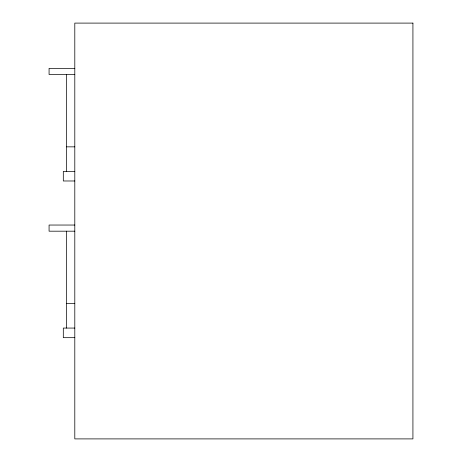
<?xml version="1.0" encoding="UTF-8"?>
<svg xmlns="http://www.w3.org/2000/svg" width="462" height="462" viewBox="0 0 462 462"><rect width="100%" height="100%" fill="white"/><g stroke="black" fill="none" stroke-linecap="round" stroke-linejoin="round"><path stroke-width="0.69" d="M74.798 68.353L49.076 68.353L49.076 74.498L74.798 74.498M66.568 146.847L74.798 146.847M74.798 171.373L63.306 171.373L63.306 180.983L74.798 180.983M74.798 225.04L49.076 225.04L49.076 231.185L74.798 231.185M66.568 303.534L74.798 303.534M74.798 328.066L63.306 328.066L63.306 337.676L74.798 337.676M66.568 74.498L66.568 171.373M66.568 231.185L66.568 328.066M412.924 23.1L74.798 23.1L74.798 438.9L412.924 438.9L412.924 23.1"/></g></svg>
